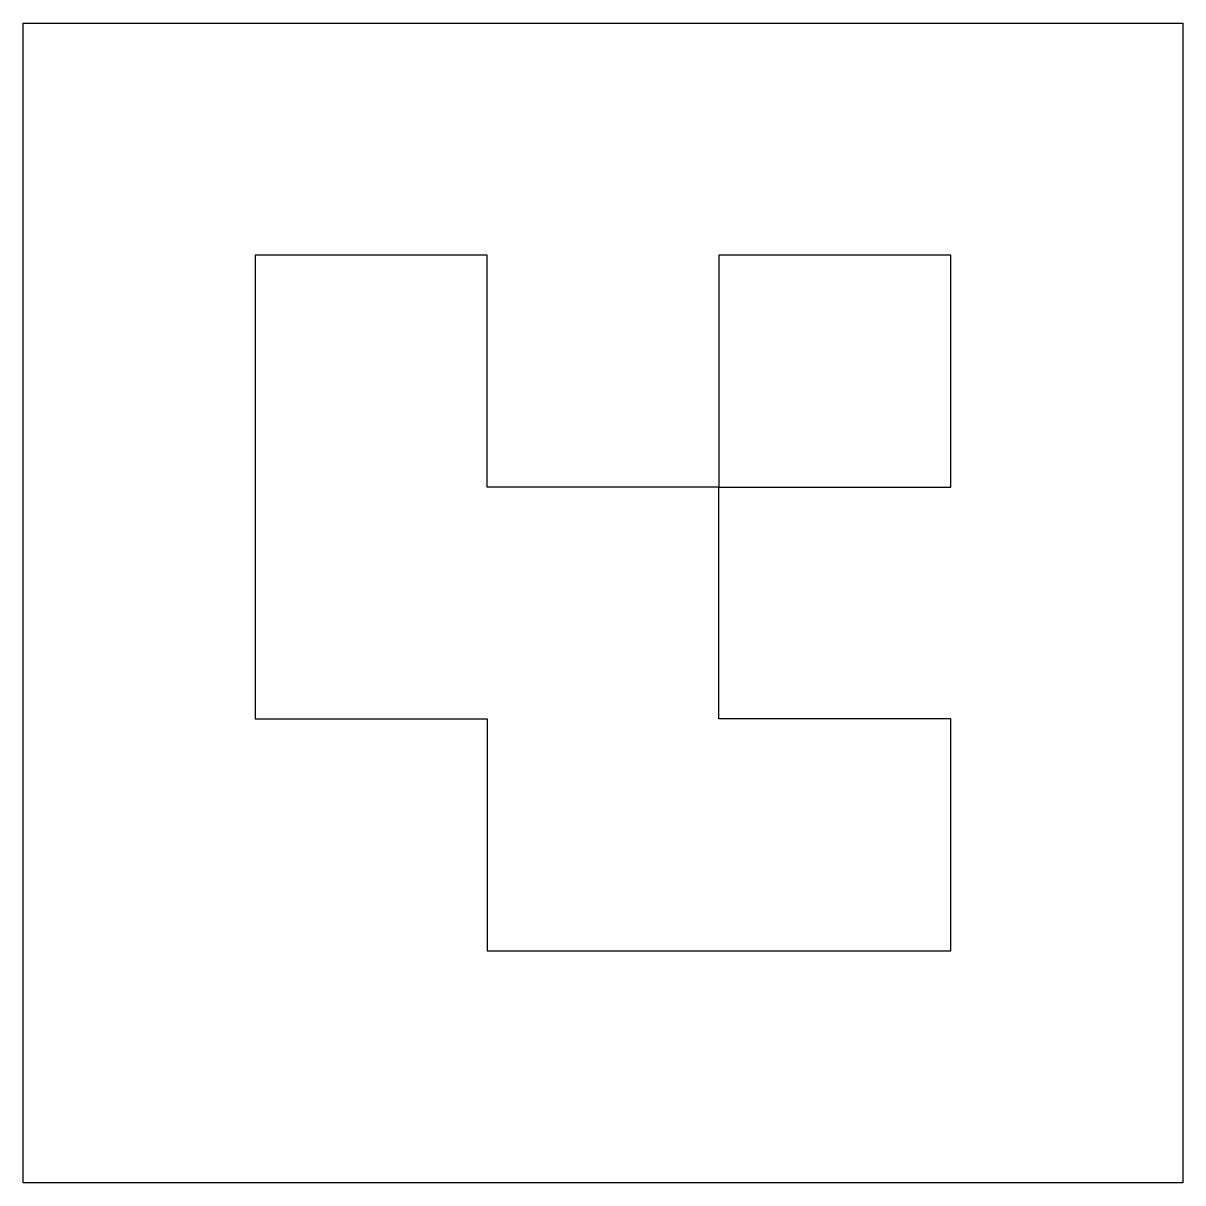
# Model space of a CAD drawing. Extents: x 0 to 100, y 0 to 100.
import ezdxf

# ---------------------------------------------------------------- set-up
doc = ezdxf.new("R2010")
doc.units = 0
doc.header["$MEASUREMENT"] = 0
doc.layers.add('VISIBLE', color=7, linetype='CONTINUOUS')

msp = doc.modelspace()

# ---------------------------------------------------------------- linework, layer by layer
at = {"layer": 'VISIBLE'}
for p, q in [((0, 100), (100, 100)), ((0, 0), (0, 100)), ((100, 100), (100, 0)), ((20, 80), (20, 40)), ((40, 80), (20, 80)), ((40, 60), (40, 80)), ((60, 80), (60, 60.01)), ((80, 80), (60, 80)), ((80, 60), (80, 80)), ((59.99, 60), (40, 60)), ((60, 60), (80, 60)), ((60, 40), (60, 60)), ((20, 40), (40, 40)), ((40, 40), (40, 20)), ((80, 40), (60, 40)), ((80, 20), (80, 40)), ((40, 20), (80, 20)), ((100, 0), (0, 0))]:
    msp.add_line(p, q, dxfattribs=at)
msp.add_arc((59.99, 60.01), 0.01, 270, 0, dxfattribs=at)

doc.saveas('drawing.dxf')
